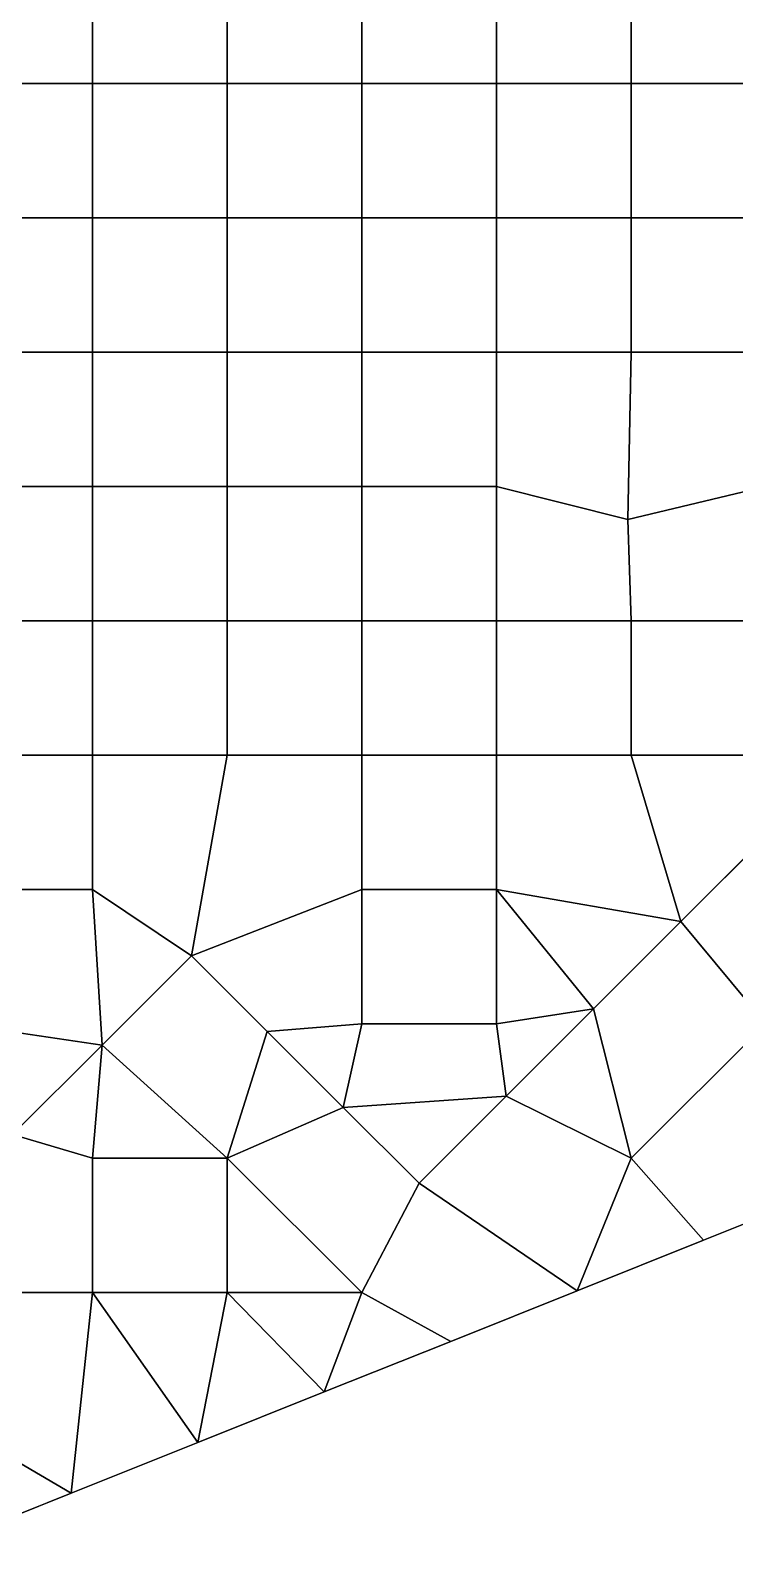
# Model space of a CAD drawing. Extents: x -13 to 39.3, y -26.5 to 20.6.
# Drawn here: x 27.98 to 30.61, y -25.95 to -20.31 of the extents above; entities that cross this region are included whole.
import ezdxf

# ---------------------------------------------------------------- set-up
doc = ezdxf.new("R2010")
doc.units = 0
doc.layers.add('BARS', color=1, linetype='CONTINUOUS')
doc.layers.add('FACES', color=5, linetype='CONTINUOUS')

msp = doc.modelspace()

# ---------------------------------------------------------------- linework, layer by layer
at = {"layer": 'BARS'}
for p, q in [((30.7322, -23.3062), (30.4069, -23.6315)), ((30.7322, -23.3062, 3.3), (30.4069, -23.6315, 3.3)), ((30.4069, -23.6315), (30.0817, -23.9568)), ((30.4069, -23.6315, 3.3), (30.0817, -23.9568, 3.3)), ((28.5826, -23.7588), (28.2492, -24.0921)), ((28.5826, -23.7588, 3.3), (28.2492, -24.0921, 3.3)), ((28.8654, -24.0416), (28.5826, -23.7588)), ((28.5826, -23.7588), (28.5826, -23.7588, 0.66)), ((28.5826, -23.7588, 0.66), (28.5826, -23.7588, 1.32)), ((28.5826, -23.7588, 1.32), (28.5826, -23.7588, 1.98)), ((28.5826, -23.7588, 1.98), (28.5826, -23.7588, 2.64)), ((28.5826, -23.7588, 2.64), (28.5826, -23.7588, 3.3)), ((28.8654, -24.0416, 3.3), (28.5826, -23.7588, 3.3)), ((30.0817, -23.9568), (29.7564, -24.282)), ((30.0817, -23.9568, 3.3), (29.7564, -24.282, 3.3)), ((29.1483, -24.3245), (28.8654, -24.0416)), ((29.1483, -24.3245, 3.3), (28.8654, -24.0416, 3.3)), ((28.2492, -24.0921), (27.9159, -24.4255)), ((28.2492, -24.0921, 3.3), (27.9159, -24.4255, 3.3)), ((29.7564, -24.282), (29.4311, -24.6073)), ((29.7564, -24.282, 3.3), (29.4311, -24.6073, 3.3)), ((29.4311, -24.6073), (29.1483, -24.3245)), ((29.4311, -24.6073, 3.3), (29.1483, -24.3245, 3.3)), ((30.9632, -24.6309), (30.4918, -24.8194)), ((30.9632, -24.6309, 3.3), (30.4918, -24.8194, 3.3)), ((30.4918, -24.8194), (30.0204, -25.008)), ((30.4918, -24.8194, 3.3), (30.0204, -25.008, 3.3)), ((30.0204, -25.008), (29.549, -25.1966)), ((30.0204, -25.008, 3.3), (29.549, -25.1966, 3.3)), ((29.549, -25.1966), (29.0776, -25.3851)), ((29.549, -25.1966, 3.3), (29.0776, -25.3851, 3.3)), ((29.0776, -25.3851), (28.6062, -25.5737)), ((29.0776, -25.3851, 3.3), (28.6062, -25.5737, 3.3)), ((28.6062, -25.5737), (28.1348, -25.7623)), ((28.6062, -25.5737, 3.3), (28.1348, -25.7623, 3.3)), ((28.1348, -25.7623), (27.6634, -25.9508)), ((28.1348, -25.7623, 3.3), (27.6634, -25.9508, 3.3))]:
    msp.add_line(p, q, dxfattribs=at)
at = {"layer": 'FACES'}
for points in [[(28.2134, -20.0073), (27.8755, -19.799), (27.7113, -20.508), (28.2134, -20.508)], [(28.2134, -20.0073, 3.3), (27.8755, -19.799, 3.3), (27.7113, -20.508, 3.3), (28.2134, -20.508, 3.3)], [(28.7155, -20.0073), (28.2134, -20.0073), (28.2134, -20.508), (28.7155, -20.508)], [(28.7155, -20.0073, 3.3), (28.2134, -20.0073, 3.3), (28.2134, -20.508, 3.3), (28.7155, -20.508, 3.3)], [(29.2176, -20.0073), (28.7155, -20.0073), (28.7155, -20.508), (29.2176, -20.508)], [(29.2176, -20.0073, 3.3), (28.7155, -20.0073, 3.3), (28.7155, -20.508, 3.3), (29.2176, -20.508, 3.3)], [(29.7197, -20.0073), (29.2176, -20.0073), (29.2176, -20.508), (29.7197, -20.508)], [(29.7197, -20.0073, 3.3), (29.2176, -20.0073, 3.3), (29.2176, -20.508, 3.3), (29.7197, -20.508, 3.3)], [(30.2219, -20.0073), (29.7197, -20.0073), (29.7197, -20.508), (30.2219, -20.508)], [(30.2219, -20.0073, 3.3), (29.7197, -20.0073, 3.3), (29.7197, -20.508, 3.3), (30.2219, -20.508, 3.3)], [(30.724, -20.0073), (30.2219, -20.0073), (30.2219, -20.508), (30.724, -20.508)], [(30.724, -20.0073, 3.3), (30.2219, -20.0073, 3.3), (30.2219, -20.508, 3.3), (30.724, -20.508, 3.3)], [(28.2134, -20.508), (27.7113, -20.508), (27.7113, -21.0087), (28.2134, -21.0087)], [(28.2134, -20.508, 3.3), (27.7113, -20.508, 3.3), (27.7113, -21.0087, 3.3), (28.2134, -21.0087, 3.3)], [(28.7155, -20.508), (28.2134, -20.508), (28.2134, -21.0087), (28.7155, -21.0087)], [(28.7155, -20.508, 3.3), (28.2134, -20.508, 3.3), (28.2134, -21.0087, 3.3), (28.7155, -21.0087, 3.3)], [(29.2176, -20.508), (28.7155, -20.508), (28.7155, -21.0087), (29.2176, -21.0087)], [(29.2176, -20.508, 3.3), (28.7155, -20.508, 3.3), (28.7155, -21.0087, 3.3), (29.2176, -21.0087, 3.3)], [(29.7197, -20.508), (29.2176, -20.508), (29.2176, -21.0087), (29.7197, -21.0087)], [(29.7197, -20.508, 3.3), (29.2176, -20.508, 3.3), (29.2176, -21.0087, 3.3), (29.7197, -21.0087, 3.3)], [(30.2219, -20.508), (29.7197, -20.508), (29.7197, -21.0087), (30.2219, -21.0087)], [(30.2219, -20.508, 3.3), (29.7197, -20.508, 3.3), (29.7197, -21.0087, 3.3), (30.2219, -21.0087, 3.3)], [(30.724, -20.508), (30.2219, -20.508), (30.2219, -21.0087), (30.724, -21.0087)], [(30.724, -20.508, 3.3), (30.2219, -20.508, 3.3), (30.2219, -21.0087, 3.3), (30.724, -21.0087, 3.3)], [(28.2134, -21.0087), (27.7113, -21.0087), (27.7113, -21.5094), (28.2134, -21.5094)], [(28.2134, -21.0087, 3.3), (27.7113, -21.0087, 3.3), (27.7113, -21.5094, 3.3), (28.2134, -21.5094, 3.3)], [(28.7155, -21.0087), (28.2134, -21.0087), (28.2134, -21.5094), (28.7155, -21.5094)], [(28.7155, -21.0087, 3.3), (28.2134, -21.0087, 3.3), (28.2134, -21.5094, 3.3), (28.7155, -21.5094, 3.3)], [(29.2176, -21.0087), (28.7155, -21.0087), (28.7155, -21.5094), (29.2176, -21.5094)], [(29.2176, -21.0087, 3.3), (28.7155, -21.0087, 3.3), (28.7155, -21.5094, 3.3), (29.2176, -21.5094, 3.3)], [(29.7197, -21.0087), (29.2176, -21.0087), (29.2176, -21.5094), (29.7197, -21.5094)], [(29.7197, -21.0087, 3.3), (29.2176, -21.0087, 3.3), (29.2176, -21.5094, 3.3), (29.7197, -21.5094, 3.3)], [(30.2219, -21.0087), (29.7197, -21.0087), (29.7197, -21.5094), (30.2219, -21.5094)], [(30.2219, -21.0087, 3.3), (29.7197, -21.0087, 3.3), (29.7197, -21.5094, 3.3), (30.2219, -21.5094, 3.3)], [(30.724, -21.0087), (30.2219, -21.0087), (30.2219, -21.5094), (30.724, -21.5094)], [(30.724, -21.0087, 3.3), (30.2219, -21.0087, 3.3), (30.2219, -21.5094, 3.3), (30.724, -21.5094, 3.3)], [(28.2134, -21.5094), (27.7113, -21.5094), (27.7113, -22.0101), (28.2134, -22.0101)], [(28.2134, -21.5094, 3.3), (27.7113, -21.5094, 3.3), (27.7113, -22.0101, 3.3), (28.2134, -22.0101, 3.3)], [(28.7155, -21.5094), (28.2134, -21.5094), (28.2134, -22.0101), (28.7155, -22.0101)], [(28.7155, -21.5094, 3.3), (28.2134, -21.5094, 3.3), (28.2134, -22.0101, 3.3), (28.7155, -22.0101, 3.3)], [(29.2176, -21.5094), (28.7155, -21.5094), (28.7155, -22.0101), (29.2176, -22.0101)], [(29.2176, -21.5094, 3.3), (28.7155, -21.5094, 3.3), (28.7155, -22.0101, 3.3), (29.2176, -22.0101, 3.3)], [(29.7197, -21.5094), (29.2176, -21.5094), (29.2176, -22.0101), (29.7197, -22.0101)], [(29.7197, -21.5094, 3.3), (29.2176, -21.5094, 3.3), (29.2176, -22.0101, 3.3), (29.7197, -22.0101, 3.3)], [(30.2219, -21.5094), (29.7197, -21.5094), (29.7197, -22.0101), (30.2089, -22.1324)], [(30.2219, -21.5094, 3.3), (29.7197, -21.5094, 3.3), (29.7197, -22.0101, 3.3), (30.2089, -22.1324, 3.3)], [(30.724, -21.5094), (30.2219, -21.5094), (30.2089, -22.1324), (30.724, -22.0101)], [(30.724, -21.5094, 3.3), (30.2219, -21.5094, 3.3), (30.2089, -22.1324, 3.3), (30.724, -22.0101, 3.3)], [(28.2134, -22.0101), (27.7113, -22.0101), (27.7113, -22.5108), (28.2134, -22.5108)], [(28.2134, -22.0101, 3.3), (27.7113, -22.0101, 3.3), (27.7113, -22.5108, 3.3), (28.2134, -22.5108, 3.3)], [(28.7155, -22.0101), (28.2134, -22.0101), (28.2134, -22.5108), (28.7155, -22.5108)], [(28.7155, -22.0101, 3.3), (28.2134, -22.0101, 3.3), (28.2134, -22.5108, 3.3), (28.7155, -22.5108, 3.3)], [(29.2176, -22.0101), (28.7155, -22.0101), (28.7155, -22.5108), (29.2176, -22.5108)], [(29.2176, -22.0101, 3.3), (28.7155, -22.0101, 3.3), (28.7155, -22.5108, 3.3), (29.2176, -22.5108, 3.3)], [(29.7197, -22.0101), (29.2176, -22.0101), (29.2176, -22.5108), (29.7197, -22.5108)], [(29.7197, -22.0101, 3.3), (29.2176, -22.0101, 3.3), (29.2176, -22.5108, 3.3), (29.7197, -22.5108, 3.3)], [(30.2089, -22.1324), (29.7197, -22.0101), (29.7197, -22.5108), (30.2219, -22.5108)], [(30.2089, -22.1324, 3.3), (29.7197, -22.0101, 3.3), (29.7197, -22.5108, 3.3), (30.2219, -22.5108, 3.3)], [(30.724, -22.0101), (30.2089, -22.1324), (30.2219, -22.5108), (30.724, -22.5108)], [(30.724, -22.0101, 3.3), (30.2089, -22.1324, 3.3), (30.2219, -22.5108, 3.3), (30.724, -22.5108, 3.3)], [(28.2134, -22.5108), (27.7113, -22.5108), (27.7113, -23.0116), (28.2134, -23.0116)], [(28.2134, -22.5108, 3.3), (27.7113, -22.5108, 3.3), (27.7113, -23.0116, 3.3), (28.2134, -23.0116, 3.3)], [(28.7155, -22.5108), (28.2134, -22.5108), (28.2134, -23.0116), (28.7155, -23.0116)], [(28.7155, -22.5108, 3.3), (28.2134, -22.5108, 3.3), (28.2134, -23.0116, 3.3), (28.7155, -23.0116, 3.3)], [(29.2176, -22.5108), (28.7155, -22.5108), (28.7155, -23.0116), (29.2176, -23.0116)], [(29.2176, -22.5108, 3.3), (28.7155, -22.5108, 3.3), (28.7155, -23.0116, 3.3), (29.2176, -23.0116, 3.3)], [(29.7197, -22.5108), (29.2176, -22.5108), (29.2176, -23.0116), (29.7197, -23.0116)], [(29.7197, -22.5108, 3.3), (29.2176, -22.5108, 3.3), (29.2176, -23.0116, 3.3), (29.7197, -23.0116, 3.3)], [(30.2219, -22.5108), (29.7197, -22.5108), (29.7197, -23.0116), (30.2219, -23.0116)], [(30.2219, -22.5108, 3.3), (29.7197, -22.5108, 3.3), (29.7197, -23.0116, 3.3), (30.2219, -23.0116, 3.3)], [(30.724, -22.5108), (30.2219, -22.5108), (30.2219, -23.0116), (30.724, -23.0116)], [(30.724, -22.5108, 3.3), (30.2219, -22.5108, 3.3), (30.2219, -23.0116, 3.3), (30.724, -23.0116, 3.3)], [(28.2134, -23.0116), (27.7113, -23.0116), (27.7113, -23.5123), (28.2134, -23.5123)], [(28.2134, -23.0116, 3.3), (27.7113, -23.0116, 3.3), (27.7113, -23.5123, 3.3), (28.2134, -23.5123, 3.3)], [(28.7155, -23.0116), (28.2134, -23.0116), (28.2134, -23.5123), (28.5826, -23.7588)], [(28.7155, -23.0116, 3.3), (28.2134, -23.0116, 3.3), (28.2134, -23.5123, 3.3), (28.5826, -23.7588, 3.3)], [(29.2176, -23.0116), (28.7155, -23.0116), (28.5826, -23.7588), (29.2176, -23.5123)], [(29.2176, -23.0116, 3.3), (28.7155, -23.0116, 3.3), (28.5826, -23.7588, 3.3), (29.2176, -23.5123, 3.3)], [(29.7197, -23.0116), (29.2176, -23.0116), (29.2176, -23.5123), (29.7197, -23.5123)], [(29.7197, -23.0116, 3.3), (29.2176, -23.0116, 3.3), (29.2176, -23.5123, 3.3), (29.7197, -23.5123, 3.3)], [(30.2219, -23.0116), (29.7197, -23.0116), (29.7197, -23.5123), (30.4069, -23.6315)], [(30.2219, -23.0116, 3.3), (29.7197, -23.0116, 3.3), (29.7197, -23.5123, 3.3), (30.4069, -23.6315, 3.3)], [(30.724, -23.0116), (30.2219, -23.0116), (30.4069, -23.6315), (30.7322, -23.3062)], [(30.724, -23.0116, 3.3), (30.2219, -23.0116, 3.3), (30.4069, -23.6315, 3.3), (30.7322, -23.3062, 3.3)], [(30.7322, -23.3062), (30.4069, -23.6315), (30.724, -24.013)], [(30.4069, -23.6315, 0.66), (30.4069, -23.6315), (30.7322, -23.3062), (30.7322, -23.3062, 0.66)], [(30.4069, -23.6315, 1.32), (30.4069, -23.6315, 0.66), (30.7322, -23.3062, 0.66), (30.7322, -23.3062, 1.32)], [(30.4069, -23.6315, 1.98), (30.4069, -23.6315, 1.32), (30.7322, -23.3062, 1.32), (30.7322, -23.3062, 1.98)], [(30.4069, -23.6315, 2.64), (30.4069, -23.6315, 1.98), (30.7322, -23.3062, 1.98), (30.7322, -23.3062, 2.64)], [(30.4069, -23.6315, 2.64), (30.7322, -23.3062, 2.64), (30.7322, -23.3062, 3.3), (30.4069, -23.6315, 3.3)], [(30.7322, -23.3062, 3.3), (30.4069, -23.6315, 3.3), (30.724, -24.013, 3.3)], [(28.2134, -23.5123), (27.7113, -23.5123), (27.7113, -24.013), (28.2492, -24.0921)], [(28.2134, -23.5123, 3.3), (27.7113, -23.5123, 3.3), (27.7113, -24.013, 3.3), (28.2492, -24.0921, 3.3)], [(28.5826, -23.7588), (28.2134, -23.5123), (28.2492, -24.0921)], [(28.5826, -23.7588, 3.3), (28.2134, -23.5123, 3.3), (28.2492, -24.0921, 3.3)], [(29.2176, -23.5123), (28.5826, -23.7588), (28.8654, -24.0416), (29.2176, -24.013)], [(29.2176, -23.5123, 3.3), (28.5826, -23.7588, 3.3), (28.8654, -24.0416, 3.3), (29.2176, -24.013, 3.3)], [(29.7197, -23.5123), (29.2176, -23.5123), (29.2176, -24.013), (29.7197, -24.013)], [(29.7197, -23.5123, 3.3), (29.2176, -23.5123, 3.3), (29.2176, -24.013, 3.3), (29.7197, -24.013, 3.3)], [(30.4069, -23.6315), (29.7197, -23.5123), (30.0817, -23.9568)], [(29.7197, -23.5123), (29.7197, -24.013), (30.0817, -23.9568)], [(30.4069, -23.6315, 3.3), (29.7197, -23.5123, 3.3), (30.0817, -23.9568, 3.3)], [(29.7197, -23.5123, 3.3), (29.7197, -24.013, 3.3), (30.0817, -23.9568, 3.3)], [(30.4069, -23.6315), (30.0817, -23.9568), (30.2219, -24.5137), (30.724, -24.013)], [(30.0817, -23.9568, 0.66), (30.0817, -23.9568), (30.4069, -23.6315), (30.4069, -23.6315, 0.66)], [(30.0817, -23.9568, 1.32), (30.0817, -23.9568, 0.66), (30.4069, -23.6315, 0.66), (30.4069, -23.6315, 1.32)], [(30.0817, -23.9568, 1.98), (30.0817, -23.9568, 1.32), (30.4069, -23.6315, 1.32), (30.4069, -23.6315, 1.98)], [(30.0817, -23.9568, 2.64), (30.0817, -23.9568, 1.98), (30.4069, -23.6315, 1.98), (30.4069, -23.6315, 2.64)], [(30.0817, -23.9568, 2.64), (30.4069, -23.6315, 2.64), (30.4069, -23.6315, 3.3), (30.0817, -23.9568, 3.3)], [(30.4069, -23.6315, 3.3), (30.0817, -23.9568, 3.3), (30.2219, -24.5137, 3.3), (30.724, -24.013, 3.3)], [(28.8654, -24.0416), (28.5826, -23.7588), (28.2492, -24.0921), (28.7155, -24.5137)], [(28.2492, -24.0921, 0.66), (28.2492, -24.0921), (28.5826, -23.7588), (28.5826, -23.7588, 0.66)], [(28.2492, -24.0921, 0.66), (28.5826, -23.7588, 0.66), (28.5826, -23.7588, 1.32), (28.2492, -24.0921, 1.32)], [(28.2492, -24.0921, 1.32), (28.5826, -23.7588, 1.32), (28.5826, -23.7588, 1.98), (28.2492, -24.0921, 1.98)], [(28.2492, -24.0921, 1.98), (28.5826, -23.7588, 1.98), (28.5826, -23.7588, 2.64), (28.2492, -24.0921, 2.64)], [(28.2492, -24.0921, 2.64), (28.5826, -23.7588, 2.64), (28.5826, -23.7588, 3.3), (28.2492, -24.0921, 3.3)], [(28.8654, -24.0416, 3.3), (28.5826, -23.7588, 3.3), (28.2492, -24.0921, 3.3), (28.7155, -24.5137, 3.3)], [(28.5826, -23.7588), (28.5826, -23.7588, 0.66), (28.8654, -24.0416, 0.66), (28.8654, -24.0416)], [(28.8654, -24.0416, 0.66), (28.5826, -23.7588, 0.66), (28.5826, -23.7588, 1.32), (28.8654, -24.0416, 1.32)], [(28.8654, -24.0416, 1.32), (28.5826, -23.7588, 1.32), (28.5826, -23.7588, 1.98), (28.8654, -24.0416, 1.98)], [(28.8654, -24.0416, 1.98), (28.5826, -23.7588, 1.98), (28.5826, -23.7588, 2.64), (28.8654, -24.0416, 2.64)], [(28.8654, -24.0416, 2.64), (28.5826, -23.7588, 2.64), (28.5826, -23.7588, 3.3), (28.8654, -24.0416, 3.3)], [(30.0817, -23.9568), (29.7197, -24.013), (29.7564, -24.282)], [(30.0817, -23.9568, 3.3), (29.7197, -24.013, 3.3), (29.7564, -24.282, 3.3)], [(30.0817, -23.9568), (29.7564, -24.282), (30.2219, -24.5137)], [(29.7564, -24.282, 0.66), (29.7564, -24.282), (30.0817, -23.9568), (30.0817, -23.9568, 0.66)], [(29.7564, -24.282, 0.66), (30.0817, -23.9568, 0.66), (30.0817, -23.9568, 1.32), (29.7564, -24.282, 1.32)], [(29.7564, -24.282, 1.32), (30.0817, -23.9568, 1.32), (30.0817, -23.9568, 1.98), (29.7564, -24.282, 1.98)], [(29.7564, -24.282, 1.98), (30.0817, -23.9568, 1.98), (30.0817, -23.9568, 2.64), (29.7564, -24.282, 2.64)], [(29.7564, -24.282, 2.64), (30.0817, -23.9568, 2.64), (30.0817, -23.9568, 3.3), (29.7564, -24.282, 3.3)], [(30.0817, -23.9568, 3.3), (29.7564, -24.282, 3.3), (30.2219, -24.5137, 3.3)], [(28.2492, -24.0921), (27.7113, -24.013), (27.9159, -24.4255)], [(28.2492, -24.0921, 3.3), (27.7113, -24.013, 3.3), (27.9159, -24.4255, 3.3)], [(29.2176, -24.013), (28.8654, -24.0416), (29.1483, -24.3245)], [(29.2176, -24.013, 3.3), (28.8654, -24.0416, 3.3), (29.1483, -24.3245, 3.3)], [(29.7197, -24.013), (29.2176, -24.013), (29.1483, -24.3245), (29.7564, -24.282)], [(29.7197, -24.013, 3.3), (29.2176, -24.013, 3.3), (29.1483, -24.3245, 3.3), (29.7564, -24.282, 3.3)], [(30.724, -24.013), (30.2219, -24.5137), (30.4918, -24.8194), (30.9632, -24.6309)], [(30.724, -24.013, 3.3), (30.2219, -24.5137, 3.3), (30.4918, -24.8194, 3.3), (30.9632, -24.6309, 3.3)], [(28.8654, -24.0416), (28.7155, -24.5137), (29.1483, -24.3245)], [(28.8654, -24.0416, 3.3), (28.7155, -24.5137, 3.3), (29.1483, -24.3245, 3.3)], [(28.8654, -24.0416), (28.8654, -24.0416, 0.66), (29.1483, -24.3245, 0.66), (29.1483, -24.3245)], [(29.1483, -24.3245, 0.66), (28.8654, -24.0416, 0.66), (28.8654, -24.0416, 1.32), (29.1483, -24.3245, 1.32)], [(29.1483, -24.3245, 1.32), (28.8654, -24.0416, 1.32), (28.8654, -24.0416, 1.98), (29.1483, -24.3245, 1.98)], [(29.1483, -24.3245, 1.98), (28.8654, -24.0416, 1.98), (28.8654, -24.0416, 2.64), (29.1483, -24.3245, 2.64)], [(29.1483, -24.3245, 2.64), (28.8654, -24.0416, 2.64), (28.8654, -24.0416, 3.3), (29.1483, -24.3245, 3.3)], [(28.2492, -24.0921), (27.9159, -24.4255), (28.2134, -24.5137)], [(27.9159, -24.4255, 0.66), (27.9159, -24.4255), (28.2492, -24.0921), (28.2492, -24.0921, 0.66)], [(27.9159, -24.4255, 1.32), (27.9159, -24.4255, 0.66), (28.2492, -24.0921, 0.66), (28.2492, -24.0921, 1.32)], [(27.9159, -24.4255, 1.98), (27.9159, -24.4255, 1.32), (28.2492, -24.0921, 1.32), (28.2492, -24.0921, 1.98)], [(27.9159, -24.4255, 2.64), (27.9159, -24.4255, 1.98), (28.2492, -24.0921, 1.98), (28.2492, -24.0921, 2.64)], [(27.9159, -24.4255, 2.64), (28.2492, -24.0921, 2.64), (28.2492, -24.0921, 3.3), (27.9159, -24.4255, 3.3)], [(28.2492, -24.0921, 3.3), (27.9159, -24.4255, 3.3), (28.2134, -24.5137, 3.3)], [(28.7155, -24.5137), (28.2492, -24.0921), (28.2134, -24.5137)], [(28.7155, -24.5137, 3.3), (28.2492, -24.0921, 3.3), (28.2134, -24.5137, 3.3)], [(29.7564, -24.282), (29.1483, -24.3245), (29.4311, -24.6073)], [(29.7564, -24.282, 3.3), (29.1483, -24.3245, 3.3), (29.4311, -24.6073, 3.3)], [(30.2219, -24.5137), (29.7564, -24.282), (29.4311, -24.6073), (30.0204, -25.008)], [(29.4311, -24.6073, 0.66), (29.4311, -24.6073), (29.7564, -24.282), (29.7564, -24.282, 0.66)], [(29.4311, -24.6073, 0.66), (29.7564, -24.282, 0.66), (29.7564, -24.282, 1.32), (29.4311, -24.6073, 1.32)], [(29.4311, -24.6073, 1.32), (29.7564, -24.282, 1.32), (29.7564, -24.282, 1.98), (29.4311, -24.6073, 1.98)], [(29.4311, -24.6073, 1.98), (29.7564, -24.282, 1.98), (29.7564, -24.282, 2.64), (29.4311, -24.6073, 2.64)], [(29.4311, -24.6073, 2.64), (29.7564, -24.282, 2.64), (29.7564, -24.282, 3.3), (29.4311, -24.6073, 3.3)], [(30.2219, -24.5137, 3.3), (29.7564, -24.282, 3.3), (29.4311, -24.6073, 3.3), (30.0204, -25.008, 3.3)], [(29.1483, -24.3245), (28.7155, -24.5137), (29.2176, -25.0144), (29.4311, -24.6073)], [(29.1483, -24.3245, 3.3), (28.7155, -24.5137, 3.3), (29.2176, -25.0144, 3.3), (29.4311, -24.6073, 3.3)], [(29.1483, -24.3245), (29.1483, -24.3245, 0.66), (29.4311, -24.6073, 0.66), (29.4311, -24.6073)], [(29.4311, -24.6073, 0.66), (29.1483, -24.3245, 0.66), (29.1483, -24.3245, 1.32), (29.4311, -24.6073, 1.32)], [(29.4311, -24.6073, 1.32), (29.1483, -24.3245, 1.32), (29.1483, -24.3245, 1.98), (29.4311, -24.6073, 1.98)], [(29.4311, -24.6073, 1.98), (29.1483, -24.3245, 1.98), (29.1483, -24.3245, 2.64), (29.4311, -24.6073, 2.64)], [(29.4311, -24.6073, 2.64), (29.1483, -24.3245, 2.64), (29.1483, -24.3245, 3.3), (29.4311, -24.6073, 3.3)], [(28.2134, -24.5137), (27.9159, -24.4255), (27.7113, -25.0144), (28.2134, -25.0144)], [(28.2134, -24.5137, 3.3), (27.9159, -24.4255, 3.3), (27.7113, -25.0144, 3.3), (28.2134, -25.0144, 3.3)], [(28.7155, -24.5137), (28.2134, -24.5137), (28.2134, -25.0144), (28.7155, -25.0144)], [(28.7155, -24.5137, 3.3), (28.2134, -24.5137, 3.3), (28.2134, -25.0144, 3.3), (28.7155, -25.0144, 3.3)], [(28.7155, -24.5137), (28.7155, -25.0144), (29.2176, -25.0144)], [(28.7155, -24.5137, 3.3), (28.7155, -25.0144, 3.3), (29.2176, -25.0144, 3.3)], [(30.2219, -24.5137), (30.0204, -25.008), (30.4918, -24.8194)], [(30.2219, -24.5137, 3.3), (30.0204, -25.008, 3.3), (30.4918, -24.8194, 3.3)], [(30.0204, -25.008), (29.4311, -24.6073), (29.2176, -25.0144), (29.549, -25.1966)], [(30.0204, -25.008, 3.3), (29.4311, -24.6073, 3.3), (29.2176, -25.0144, 3.3), (29.549, -25.1966, 3.3)], [(28.2134, -25.0144), (27.7113, -25.0144), (27.7113, -25.5151), (28.1348, -25.7623)], [(28.2134, -25.0144, 3.3), (27.7113, -25.0144, 3.3), (27.7113, -25.5151, 3.3), (28.1348, -25.7623, 3.3)], [(28.6062, -25.5737), (28.2134, -25.0144), (28.1348, -25.7623)], [(28.6062, -25.5737, 3.3), (28.2134, -25.0144, 3.3), (28.1348, -25.7623, 3.3)], [(28.7155, -25.0144), (28.2134, -25.0144), (28.6062, -25.5737)], [(28.7155, -25.0144, 3.3), (28.2134, -25.0144, 3.3), (28.6062, -25.5737, 3.3)], [(28.7155, -25.0144), (28.6062, -25.5737), (29.0776, -25.3851)], [(28.7155, -25.0144, 3.3), (28.6062, -25.5737, 3.3), (29.0776, -25.3851, 3.3)], [(29.2176, -25.0144), (28.7155, -25.0144), (29.0776, -25.3851)], [(29.2176, -25.0144, 3.3), (28.7155, -25.0144, 3.3), (29.0776, -25.3851, 3.3)], [(29.549, -25.1966), (29.2176, -25.0144), (29.0776, -25.3851)], [(29.549, -25.1966, 3.3), (29.2176, -25.0144, 3.3), (29.0776, -25.3851, 3.3)], [(28.1348, -25.7623), (27.7113, -25.5151), (27.6634, -25.9508)], [(28.1348, -25.7623, 3.3), (27.7113, -25.5151, 3.3), (27.6634, -25.9508, 3.3)]]:
    msp.add_3dface(points, dxfattribs=at)

doc.saveas('drawing.dxf')
